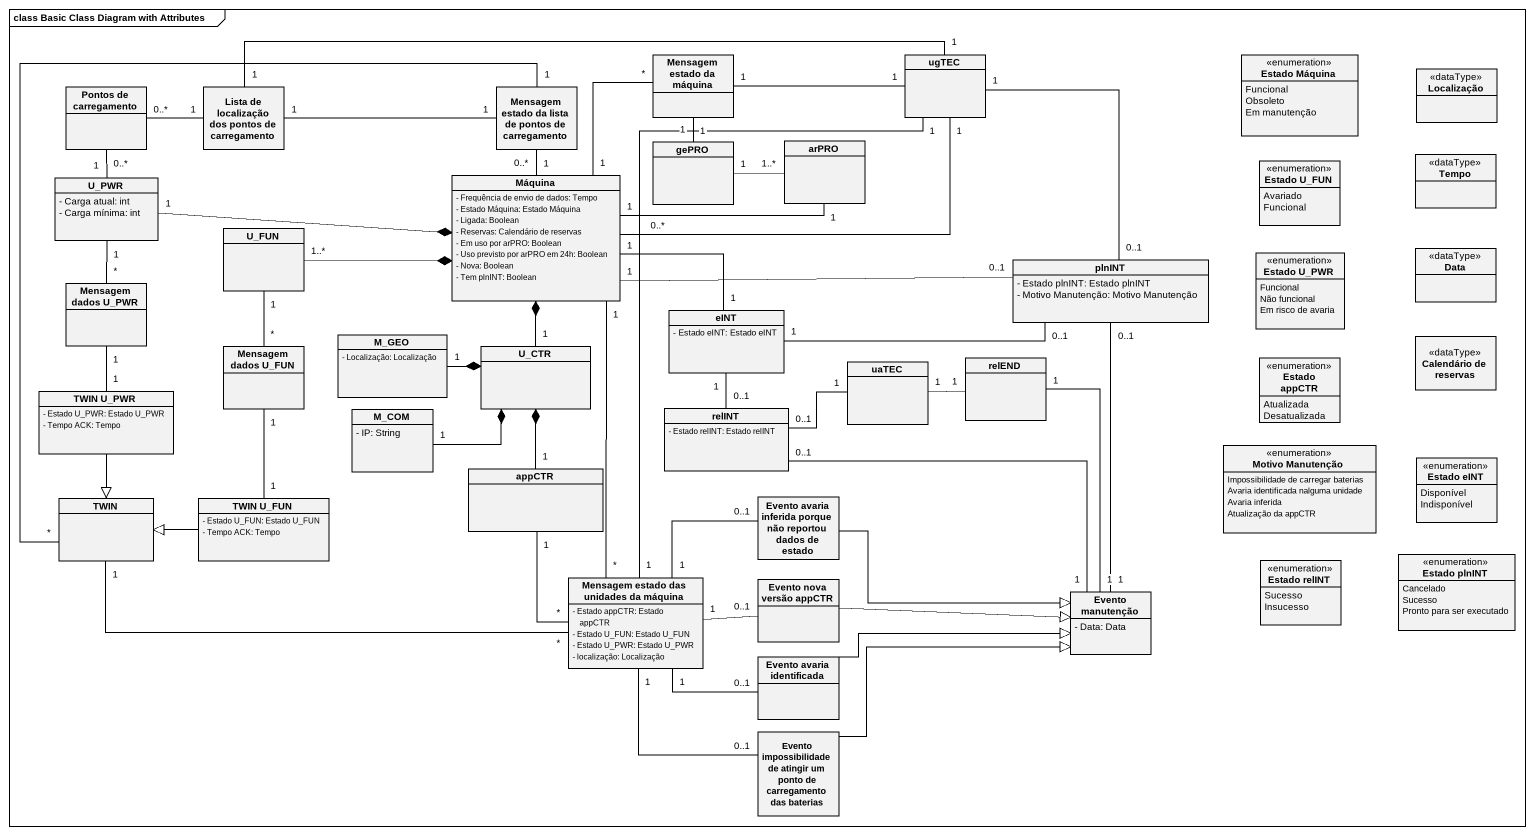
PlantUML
@startuml
mainframe class Basic Class Diagram with Attributes
hide circle
hide empty members
skinparam classAttributeIconSize 0
class "Pontos de carregamento" as Pontos_de_carregamento
class "Lista de localização dos pontos de carregamento" as Lista_de_localização_dos
class "Mensagem estado da lista de pontos de carregamento" as Mensagem_estado_da_lista_de
class "Mensagem estado da máquina" as Mensagem_estado_da_máquina
class ugTEC
enum "Estado Máquina" as Estado_Máquina {
  Funcional
  Obsoleto
  Em manutenção
}
class Localização <<dataType>>
class gePRO
class arPRO
enum "Estado U_FUN" as Estado_U_FUN {
  Avariado
  Funcional
}
class Tempo <<dataType>>
class U_PWR {
  - Carga atual: int
  - Carga mínima: int
}
class Máquina {
  - Frequência de envio de dados: Tempo
  - Estado Máquina: Estado Máquina
  - Ligada: Boolean
  - Reservas: Calendário de reservas
  - Em uso por arPRO: Boolean
  - Uso previsto por arPRO em 24h: Boolean
  - Nova: Boolean
  - Tem plnINT: Boolean
}
class U_FUN
enum "Estado U_PWR" as Estado_U_PWR {
  Funcional
  Não funcional
  Em risco de avaria
}
class Data <<dataType>>
class "Mensagem dados U_PWR" as Mensagem_dados_U_PWR
class plnINT {
  - Estado plnINT: Estado plnINT
  - Motivo Manutenção: Motivo Manutenção
}
class M_GEO {
  - Localização: Localização
}
class eINT {
  - Estado eINT: Estado eINT
}
class "Mensagem dados U_FUN" as Mensagem_dados_U_FUN
class U_CTR
class uaTEC
class relEND
enum "Estado appCTR" as Estado_appCTR {
  Atualizada
  Desatualizada
}
class "Calendário de reservas" as Calendário_de_reservas <<dataType>>
class "TWIN U_PWR" as TWIN_U_PWR {
  - Estado U_PWR: Estado U_PWR
  - Tempo ACK: Tempo
}
class M_COM {
  - IP: String
}
class relINT {
  - Estado relINT: Estado relINT
}
enum "Motivo Manutenção" as Motivo_Manutenção {
  Impossibilidade de carregar baterias
  Avaria identificada nalguma unidade
  Avaria inferida
  Atualização da appCTR
}
class appCTR
class "Evento avaria inferida porque não reportou dados de estado" as Evento_avaria_inferida
enum "Estado eINT" as Estado_eINT {
  Disponível
  Indisponível
}
class TWIN
class "TWIN U_FUN" as TWIN_U_FUN {
  - Estado U_FUN: Estado U_FUN
  - Tempo ACK: Tempo
}
class "Mensagem estado das unidades da máquina" as Mensagem_estado_das {
  - Estado appCTR: Estado appCTR
  - Estado U_FUN: Estado U_FUN
  - Estado U_PWR: Estado U_PWR
  - localização: Localização
}
enum "Estado relINT" as Estado_relINT {
  Sucesso
  Insucesso
}
enum "Estado plnINT" as Estado_plnINT {
  Cancelado
  Sucesso
  Pronto para ser executado
}
class "Evento nova versão appCTR" as Evento_nova_versão_appCTR
class "Evento manutenção" as Evento_manutenção {
  - Data: Data
}
class "Evento avaria identificada" as Evento_avaria_identificada
class "Evento impossibilidade de atingir um ponto de carregamento das baterias" as Evento_impossibilidade_de
Pontos_de_carregamento "0..*" -- "1" U_PWR
Lista_de_localização_dos "1" -left- "0..*" Pontos_de_carregamento
Lista_de_localização_dos "1" -right- "1" ugTEC
Mensagem_estado_da_lista_de "1" -left- "1" Lista_de_localização_dos
Mensagem_estado_da_lista_de "1" -- "0..*" Máquina
Mensagem_estado_da_lista_de "1" -- "*" TWIN
Mensagem_estado_da_máquina "1" -- "1" gePRO
ugTEC "1" -left- "1" Mensagem_estado_da_máquina
ugTEC "1" -left- "0..*" Máquina
ugTEC "1" -- "0..1" plnINT
ugTEC "1" -- "1" Mensagem_estado_das
gePRO "1" -right- "1..*" arPRO
arPRO "1" -left- "1" Máquina
U_PWR "1" -right-* Máquina
U_PWR "1" -- "*" Mensagem_dados_U_PWR
Máquina "1" -up- "*" Mensagem_estado_da_máquina
Máquina "1" -right- "0..1" plnINT
Máquina "1" -- "*" Mensagem_estado_das
U_FUN "1..*" -right-* Máquina
U_FUN "1" -- "*" Mensagem_dados_U_FUN
Mensagem_dados_U_PWR "1" -- "1" TWIN_U_PWR
M_GEO "1" -right-* U_CTR
eINT "1" -left- "1" Máquina
eINT "1" -right- "0..1" plnINT
Mensagem_dados_U_FUN "1" -- "1" TWIN_U_FUN
U_CTR "1" -up-* Máquina
uaTEC "1" -right- "1" relEND
uaTEC "1" -left- "0..1" relINT
TWIN_U_PWR --|> TWIN
M_COM "1" -right-* U_CTR
relINT "0..1" -up- "1" eINT
appCTR "1" -up-* U_CTR
appCTR "1" -- "*" Mensagem_estado_das
Evento_avaria_inferida -right-|> Evento_manutenção
TWIN "1" -right- "*" Mensagem_estado_das
TWIN_U_FUN -left-|> TWIN
Mensagem_estado_das "1" -right- "0..1" Evento_avaria_inferida
Mensagem_estado_das "1" -right- "0..1" Evento_nova_versão_appCTR
Mensagem_estado_das "1" -right- "0..1" Evento_avaria_identificada
Mensagem_estado_das "1" -- "0..1" Evento_impossibilidade_de
Evento_nova_versão_appCTR -right-|> Evento_manutenção
Evento_manutenção "1" -up- "0..1" plnINT
Evento_manutenção "1" -up- "1" relEND
Evento_manutenção "1" -left- "0..1" relINT
Evento_avaria_identificada -right-|> Evento_manutenção
Evento_impossibilidade_de -right-|> Evento_manutenção
@enduml
